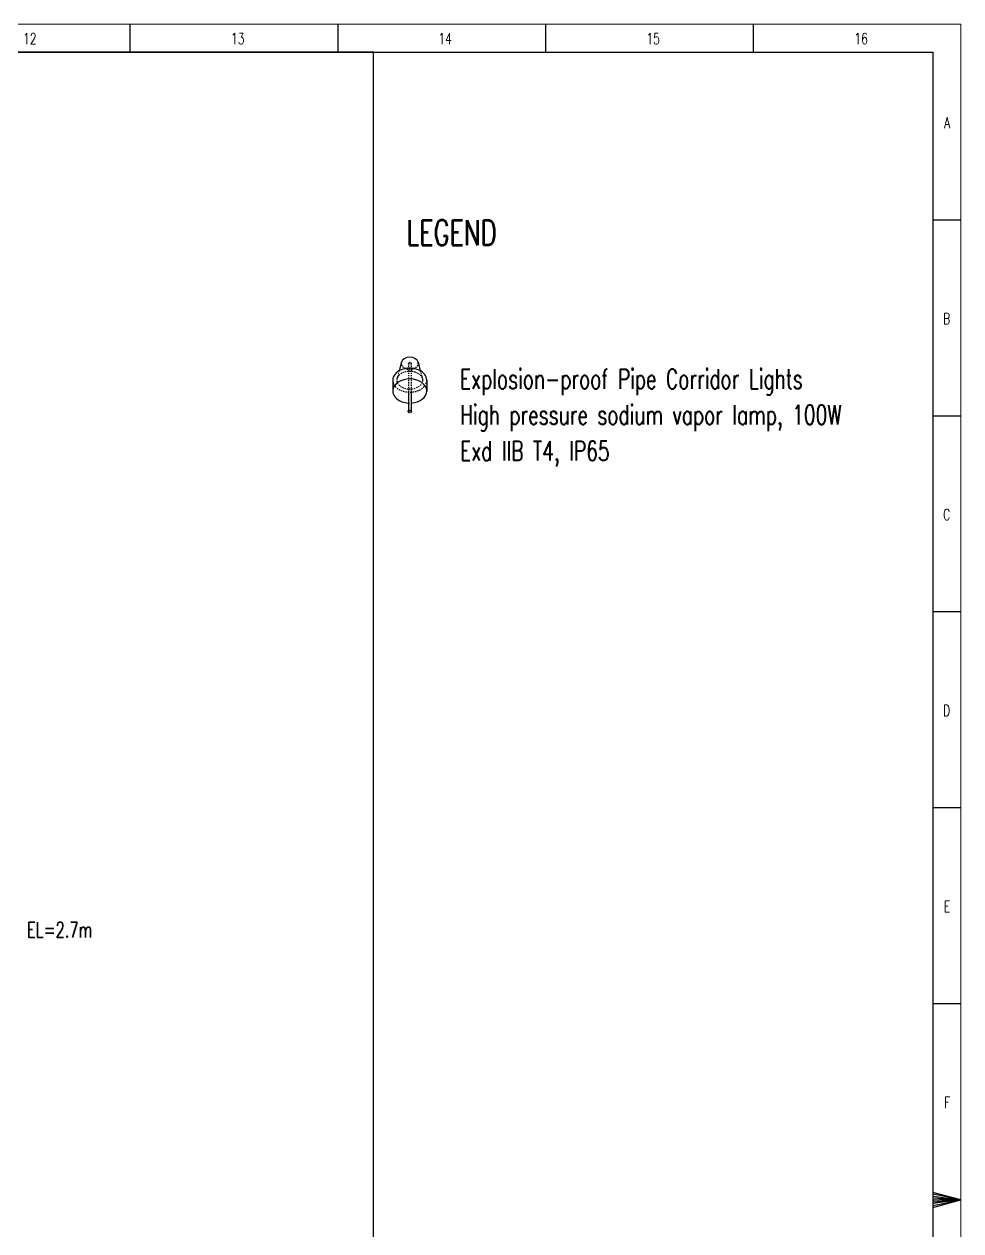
# Model space of a CAD drawing. Header units: inches. Extents: x 295136 to 296247, y 2627183 to 2627409.
# Drawn here: x 295767.9 to 295857.8, y 2627293.2 to 2627409 of the extents above; entities that cross this region are included whole.
import ezdxf
from ezdxf.enums import TextEntityAlignment as Align

# ---------------------------------------------------------------- set-up
doc = ezdxf.new("R2010")
doc.units = ezdxf.units.IN
doc.header["$MEASUREMENT"] = 0
doc.linetypes.add('CABLEROUTEPROGRESSUNIT-EMBED 1_DWG$0$HIDDEN2', pattern=[0.1875, 0.125, -0.0625])
for name, color, linetype in [('_Auto', 7, 'Continuous'), ('TEG BORDER', 7, 'Continuous'), ('照明平面设备层', 1, 'Continuous')]:
    doc.layers.add(name, color=color, linetype=linetype)
doc.styles.add('HZTXT', font='txt_qlt.shx', dxfattribs={"width": 0.7, "bigfont": 'hztxt.shx'})
doc.styles.add('TEG BORDER', font='txt_qlt.shx', dxfattribs={"width": 0.7, "bigfont": 'hztxt.shx'})

# ---------------------------------------------------------------- blocks, each defined once
blk = doc.blocks.new('240 BORDER A2')
for p, q in [((445.5, 420), (445.5, 415)), ((482.62, 420), (482.62, 415)), ((519.75, 420), (519.75, 415)), ((556.87, 420), (556.87, 415)), ((594, 385), (589, 385)), ((594, 350), (589, 350)), ((594, 315), (589, 315)), ((594, 280), (589, 280)), ((594, 245), (589, 245)), ((589, 210), (594, 210)), ((592.75, 210), (590.25, 210))]:
    blk.add_line(p, q)
at = {"linetype": 'Continuous'}
blk.add_line((489, 415), (5, 415), dxfattribs=at)
at = {"color": 5, "lineweight": 15}
blk.add_lwpolyline([(0, 420), (594, 420), (594, 0), (0, 0)], close=True, dxfattribs=at)
blk.add_lwpolyline([(5, 415), (589, 415), (589, 5), (5, 5)], close=True)
blk.add_lwpolyline([(594, 210), (589, 211.34), (589, 208.66), (594, 210), (589, 211), (589, 210.67), (594, 210), (589, 210.33), (589, 209.67), (594, 210), (589, 209.33), (589, 209), (594, 210)])
at = {"layer": 'TEG BORDER'}
blk.add_line((489, 116), (489, 415), dxfattribs=at)
at = {"char_height": 2, "width": 2, "style": 'TEG BORDER'}
for s, insert, attachment_point in [('\\pi2.2204e-016;12', (426.42, 418.41), 1), ('\\pi2.2204e-016;13', (463.55, 418.41), 1), ('\\pi-0.033333;14', (500.67, 418.41), 1), ('\\pi2.2204e-016;15', (537.8, 418.41), 1), ('\\pi0.033333;16', (574.92, 418.41), 1), ('A', (592.09, 403.39), 3), ('B', (592.09, 368.39), 3), ('C', (592.09, 333.39), 3), ('D', (592.09, 298.39), 3), ('E', (592.09, 263.39), 3), ('F', (592.09, 228.39), 3)]:
    blk.add_mtext(s, dxfattribs=dict(at, insert=insert, attachment_point=attachment_point))

msp = doc.modelspace()

# ---------------------------------------------------------------- linework, layer by layer
at = {"layer": '照明平面设备层', "color": 1, "linetype": 'Continuous'}
for p, q in [((295804.0923, 2627376.5353), (295803.8833, 2627375.7209)), ((295805.7007, 2627376.5353), (295805.9097, 2627375.7209)), ((295803.2618, 2627374.8138), (295803.2618, 2627373.7735)), ((295806.5312, 2627374.8138), (295806.5312, 2627373.7735)), ((295804.7603, 2627373.7735), (295804.7603, 2627371.9994)), ((295805.0327, 2627373.7735), (295805.0327, 2627371.9994))]:
    msp.add_line(p, q, dxfattribs=at)
at = {"layer": '照明平面设备层', "color": 1, "linetype": 'CABLEROUTEPROGRESSUNIT-EMBED 1_DWG$0$HIDDEN2'}
for p, q in [((295804.7603, 2627376.4321), (295804.7603, 2627373.7735)), ((295805.0327, 2627376.4321), (295805.0327, 2627373.7735)), ((295803.8833, 2627375.7209), (295803.6902, 2627374.9686)), ((295805.9097, 2627375.7209), (295806.1028, 2627374.9686)), ((295804.7603, 2627371.9994), (295804.7603, 2627371.8085)), ((295805.0327, 2627371.9994), (295805.0327, 2627371.8085))]:
    msp.add_line(p, q, dxfattribs=at)
at = {"layer": '照明平面设备层', "color": 1, "linetype": 'Continuous'}
for centre, major_axis, start_param, end_param in [((295804.8965, 2627376.4321), (-0.8173, 0), 3.321127, 6.10365096), ((295804.8965, 2627374.8138), (-1.6347, 0), 3.14159265, 6.28318531), ((295804.8965, 2627373.7735), (-1.6347, 0), 3.14159265, 7.77055155), ((295804.8965, 2627373.7735), (1.6347, 0), 4.79581907, 6.28318531)]:
    msp.add_ellipse(centre, major_axis=major_axis, ratio=0.70710678, start_param=start_param, end_param=end_param, dxfattribs=at)
at = {"layer": '照明平面设备层', "color": 1, "linetype": 'CABLEROUTEPROGRESSUNIT-EMBED 1_DWG$0$HIDDEN2'}
for centre, major_axis, start_param, end_param in [((295804.8965, 2627376.4321), (0.8173, 0), 2.9620583, 6.28318531), ((295804.8965, 2627376.4321), (0.8173, 0), 0, 0.17953435), ((295804.8965, 2627374.8138), (1.6347, 0), 3.14159265, 6.28318531), ((295804.8965, 2627373.7735), (-1.6347, 0), 1.48736624, 1.65422641)]:
    msp.add_ellipse(centre, major_axis=major_axis, ratio=0.70710678, start_param=start_param, end_param=end_param, dxfattribs=at)
for centre, major_axis in [((295804.8965, 2627376.4321), (0.1362, 0)), ((295804.8965, 2627374.8138), (1.226, 0)), ((295804.8965, 2627371.8085), (-0.1703, 0)), ((295804.8965, 2627371.8085), (-0.1703, 0)), ((295804.8965, 2627371.8085), (0.1362, 0))]:
    msp.add_ellipse(centre, major_axis=major_axis, ratio=0.70710678, dxfattribs=at)

# ---------------------------------------------------------------- block references
at = {"xscale": 0.53690472, "yscale": 0.53690472, "zscale": 0.53690472}
msp.add_blockref('240 BORDER A2', (295538.8579, 2627183.4571), dxfattribs=at)

# ---------------------------------------------------------------- texts
at = {"style": 'HZTXT', "width": 0.7}
for s, height, p in [('LEGEND', 2.42393, (295804.5686, 2627388.9587)), ('Explosion-proof Pipe Corridor Lights', 1.877088, (295809.7114, 2627374.9354)), ('High pressure sodium vapor lamp, 100W', 1.877088, (295809.7151, 2627371.4922)), ('Exd IIB T4, IP65', 1.877088, (295809.7151, 2627368.0384))]:
    msp.add_text(s, height=height, dxfattribs=at).set_placement(p, align=Align.MIDDLE_LEFT)
at = {"layer": '_Auto', "color": 7, "style": 'HZTXT', "width": 0.7}
msp.add_text('EL=2.7m', height=1.46919, dxfattribs=at).set_placement((295768.176, 2627321.3747))

doc.saveas('drawing.dxf')
